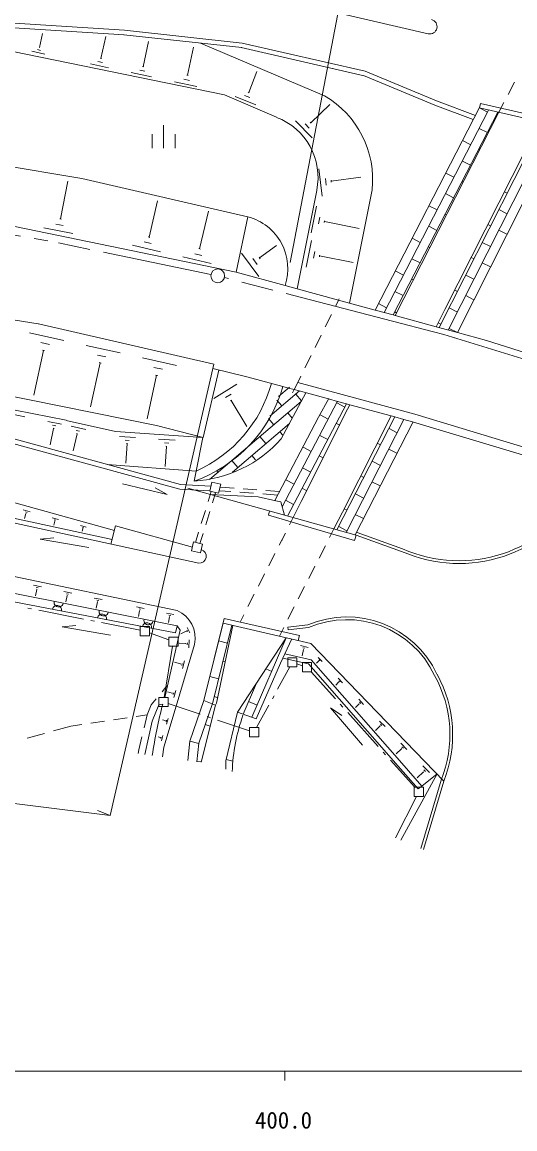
# Model space of a CAD drawing. Units: millimetres, scale not verified. Extents: x 40000 to 680000, y 20000 to 380000.
# Drawn here: x 439296 to 493116, y 198715 to 319519 of the extents above; entities that cross this region are included whole.
import ezdxf
from ezdxf.enums import TextEntityAlignment as Align

# ---------------------------------------------------------------- set-up
doc = ezdxf.new("R2010")
doc.units = ezdxf.units.MM
doc.header["$LTSCALE"] = 1000
doc.linetypes.add('CHAIN', pattern=[18.5, 12, -1.5, 3.5, -1.5])
for name, color, linetype, lineweight in [('M-BGD', 7, 'Continuous', 13), ('M-BMK', 2, 'CHAIN', 13), ('M-BMK-ROW', 30, 'Continuous', 13), ('M-BMK-SRVR', 3, 'Continuous', 13), ('M-STR-HTXT', 7, 'Continuous', 13), ('M-STR-STR1', 1, 'Continuous', 13), ('M-TTL-BAND', 7, 'Continuous', 13)]:
    doc.layers.add(name, color=color, linetype=linetype, lineweight=lineweight)
doc.styles.add('ＭＳ ゴシック', font='')
doc.styles.get('ＭＳ ゴシック').set_extended_font_data('MS Gothic')

msp = doc.modelspace()

# ---------------------------------------------------------------- linework, layer by layer
at = {"layer": 'M-BGD'}
for p, q in [((483646, 318255), (473741, 320524)), ((450441, 318131), (437253, 318976)), ((450471, 318631), (437283, 319467)), ((441199, 316765), (441519, 318287)), ((447909, 315546), (448428, 317950)), ((450421, 318141), (463279, 316744)), ((450471, 318631), (463329, 317235)), ((461398, 311576), (435521, 316873)), ((440959, 316515), (441309, 316435)), ((441149, 316775), (441239, 316755)), ((452515, 314657), (453105, 317411)), ((457362, 313718), (458022, 316792)), ((458793, 317233), (472333, 311481)), ((475246, 313995), (463219, 316754)), ((476668, 313666), (463219, 316754)), ((476778, 314156), (463329, 317235)), ((440358, 316344), (441790, 316034)), ((447849, 315556), (447979, 315536)), ((446757, 314975), (448730, 314545)), ((447578, 315206), (448079, 315096)), ((452145, 314276), (452696, 314156)), ((452445, 314667), (452585, 314637)), ((464042, 311848), (464942, 314131)), ((484560, 310945), (476778, 314156)), ((451224, 314016), (453427, 313536)), ((455930, 313006), (458374, 312476)), ((456952, 313297), (457563, 313157)), ((457282, 313728), (457442, 313698)), ((484360, 310474), (476588, 313696)), ((492372, 311620), (493065, 312950)), ((463972, 311868), (464112, 311818)), ((461398, 311576), (467087, 309136)), ((462570, 311387), (464814, 310506)), ((463591, 311507), (464152, 311287)), ((470812, 308526), (472894, 310530)), ((484380, 310474), (488576, 308874)), ((484560, 310945), (488816, 309325)), ((489367, 310647), (489257, 310156)), ((498069, 308648), (489367, 310647)), ((491360, 309676), (491910, 310733)), ((489267, 310196), (477850, 288092)), ((478832, 287822), (490248, 309926)), ((479823, 287552), (491260, 309696)), ((480054, 287492), (491360, 309676)), ((490138, 309696), (489247, 310156)), ((497959, 308157), (489257, 310156)), ((454755, 305780), (454753, 308283)), ((469170, 308746), (470963, 306874)), ((470222, 308406), (470662, 307935)), ((470762, 308586), (470873, 308476)), ((496177, 308577), (484861, 286182)), ((495836, 308657), (485471, 288165)), ((497188, 308347), (485842, 285912)), ((491120, 309196), (491019, 309246)), ((453503, 305779), (453502, 307281)), ((456006, 305780), (456006, 307283)), ((498069, 307877), (486834, 285642)), ((490109, 307463), (489218, 307923)), ((445811, 302438), (421346, 306513)), ((488297, 306140), (487406, 306601)), ((489299, 305630), (489188, 305680)), ((471696, 303490), (472067, 300536)), ((488268, 303907), (487377, 304357)), ((443500, 298041), (444279, 302147)), ((463957, 298270), (445811, 302438)), ((472427, 302459), (472518, 301718)), ((473048, 302259), (473068, 302068)), ((473058, 302169), (476292, 302580)), ((486456, 302585), (485565, 303045)), ((487478, 302054), (487347, 302124)), ((471486, 301157), (469348, 290411)), ((477535, 301209), (475046, 288851)), ((491964, 300995), (492265, 300845)), ((453164, 296052), (454083, 300008)), ((486427, 300342), (485535, 300802)), ((458682, 294763), (459641, 298869)), ((471437, 299424), (470867, 296530)), ((484615, 299019), (483734, 299479)), ((485657, 298489), (485506, 298569)), ((491364, 299052), (492255, 298602)), ((462658, 292221), (437442, 297417)), ((442979, 297480), (443771, 297320)), ((443400, 298051), (443600, 298021)), ((463957, 298270), (462658, 292221)), ((471808, 298223), (471658, 297502)), ((472329, 297832), (472299, 297652)), ((472309, 297742), (476104, 296993)), ((484586, 296786), (483704, 297246)), ((490153, 297419), (490464, 297269)), ((441658, 297069), (444842, 296459)), ((453064, 296072), (453254, 296022)), ((491355, 296819), (492246, 296369)), ((451342, 295180), (454406, 294460)), ((452633, 295521), (453404, 295341)), ((458592, 294793), (458782, 294743)), ((465231, 293774), (467063, 295137)), ((470908, 295679), (470328, 292785)), ((482784, 295464), (481893, 295924)), ((483836, 294923), (483675, 295003)), ((489553, 295476), (490455, 295026)), ((456850, 293891), (459944, 293171)), ((458151, 294242), (458922, 294062)), ((463268, 294294), (465152, 291741)), ((464480, 293714), (464951, 293073)), ((465171, 293854), (465291, 293694)), ((471269, 294477), (471119, 293756)), ((471790, 294097), (471760, 293917)), ((471780, 294007), (475435, 293278)), ((482755, 293231), (481863, 293681)), ((488352, 293844), (488653, 293694)), ((480943, 291908), (480052, 292368)), ((489544, 293243), (490445, 292793)), ((468016, 290775), (462678, 292231)), ((482025, 291348), (481834, 291448)), ((487752, 291901), (488644, 291451)), ((441061, 286594), (413733, 290799)), ((469348, 290412), (468016, 290775)), ((473868, 289179), (469348, 290412)), ((480914, 289665), (480022, 290125)), ((486541, 290278), (486852, 290118)), ((473937, 289316), (473868, 289179)), ((479102, 288342), (478221, 288803)), ((487743, 289668), (488634, 289218)), ((480204, 287782), (479993, 287892)), ((485471, 288165), (484520, 286272)), ((485941, 288325), (486843, 287875)), ((460219, 282196), (441091, 286584)), ((484730, 286703), (485041, 286542)), ((440100, 285593), (443836, 284773)), ((485932, 286092), (486834, 285642)), ((441333, 284532), (442274, 284332)), ((446279, 284233), (450015, 283414)), ((486543, 285071), (486533, 285061)), ((441643, 283681), (440564, 278814)), ((441523, 283711), (441753, 283661)), ((447521, 283182), (448453, 282973)), ((452458, 282874), (456174, 282054)), ((447822, 282331), (446773, 277544)), ((447702, 282351), (447932, 282301)), ((453690, 281823), (454612, 281623)), ((460770, 281526), (459061, 274175)), ((460109, 281706), (463844, 280816)), ((412385, 280594), (456510, 268556)), ((412515, 281075), (456590, 269057)), ((453991, 280982), (452942, 276235)), ((453871, 281002), (454101, 280952)), ((463844, 280816), (467780, 279746)), ((432102, 279892), (453983, 275485)), ((462753, 280004), (460231, 278451)), ((469603, 279286), (466350, 276511)), ((468511, 279666), (467310, 278644)), ((467780, 279746), (468405, 279576)), ((468405, 279576), (469001, 279414)), ((469001, 279414), (468821, 279053)), ((398718, 277995), (449392, 264047)), ((444110, 276081), (432263, 278390)), ((462113, 278923), (461492, 278532)), ((462193, 278272), (462033, 278172)), ((462113, 278222), (463857, 275389)), ((469774, 278105), (464919, 273987)), ((467130, 278254), (467661, 277633)), ((467592, 274038), (470274, 279046)), ((467696, 266628), (473759, 278146)), ((468297, 265607), (474740, 277856)), ((469192, 278926), (469814, 278195)), ((472778, 278426), (471667, 276413)), ((474550, 277496), (473659, 277956)), ((438202, 276720), (439604, 276440)), ((468312, 276872), (468803, 276292)), ((474851, 277286), (469788, 267190)), ((472728, 276183), (471847, 276654)), ((474851, 277286), (475101, 277756)), ((442087, 275940), (443609, 275641)), ((442598, 275520), (442979, 275450)), ((449478, 274822), (444100, 276051)), ((453983, 275485), (459061, 274175)), ((468483, 275701), (462257, 270401)), ((466220, 276241), (466791, 275570)), ((471667, 276413), (466914, 267289)), ((473980, 275533), (473620, 275723)), ((480018, 276427), (473685, 264097)), ((479598, 276537), (474285, 266040)), ((481000, 276157), (474676, 263828)), ((481991, 275887), (475658, 263548)), ((442728, 275180), (442369, 273377)), ((442678, 275190), (442778, 275170)), ((444661, 275411), (446243, 275041)), ((445302, 274590), (444872, 272707)), ((445182, 274960), (445572, 274860)), ((445252, 274600), (445352, 274580)), ((459031, 274175), (449478, 274822)), ((449918, 274281), (451691, 274172)), ((465259, 274278), (465910, 273517)), ((467442, 274809), (467792, 274399)), ((472679, 273950), (471798, 274411)), ((479368, 275155), (480259, 274694)), ((450559, 273891), (451000, 273861)), ((450760, 273521), (450611, 271368)), ((450700, 273521), (450810, 273511)), ((454194, 274003), (456007, 273873)), ((454855, 273592), (455306, 273563)), ((455056, 273212), (454906, 271009)), ((454996, 273222), (455106, 273212)), ((459031, 274175), (458301, 270520)), ((464919, 273987), (462216, 271683)), ((470867, 272638), (469976, 273108)), ((478087, 273562), (478447, 273372)), ((464389, 272215), (464779, 271754)), ((472179, 271947), (471749, 272178)), ((479339, 272922), (480230, 272461)), ((458301, 270520), (448568, 271247)), ((462216, 271683), (459764, 269599)), ((462216, 271683), (462857, 270912)), ((470818, 270405), (469927, 270865)), ((477537, 271589), (478428, 271139)), ((458301, 270520), (458081, 269418)), ((460534, 270561), (460685, 270381)), ((468996, 269102), (468115, 269563)), ((476276, 269986), (476616, 269806)), ((450271, 269135), (455138, 267975)), ((453816, 268685), (455138, 267975)), ((459794, 268367), (456510, 268556)), ((459904, 268858), (456590, 269057)), ((457381, 268657), (475798, 263518)), ((459954, 268287), (459609, 267179)), ((460004, 269299), (459784, 268327)), ((459784, 268327), (460756, 268098)), ((460985, 269079), (460004, 269299)), ((460756, 268098), (460985, 269079)), ((462084, 268277), (460836, 268368)), ((462440, 268646), (460946, 268758)), ((464578, 268094), (463082, 268204)), ((464933, 268458), (463437, 268571)), ((467425, 268271), (465930, 268383)), ((470378, 268372), (469888, 268632)), ((477508, 269356), (478399, 268896)), ((459834, 267967), (465072, 267719)), ((460425, 268137), (460088, 267050)), ((465072, 267719), (466994, 267279)), ((466824, 267930), (465575, 268021)), ((467234, 267900), (466824, 267930)), ((466994, 267279), (467545, 267149)), ((467545, 267149), (467956, 265707)), ((468947, 266859), (468066, 267330)), ((469788, 267190), (468908, 265437)), ((475706, 268034), (476597, 267573)), ((431727, 266293), (458586, 260476)), ((431827, 266784), (449132, 263036)), ((439408, 266286), (440189, 266076)), ((439708, 265876), (439558, 265325)), ((439658, 266056), (439848, 265996)), ((439688, 265876), (439738, 265866)), ((459312, 266224), (458867, 264792)), ((459792, 266095), (459348, 264662)), ((466204, 265707), (466324, 266167)), ((474285, 266040), (473354, 264197)), ((474475, 266411), (474795, 266251)), ((475677, 265791), (476568, 265330)), ((442592, 265406), (443283, 265216)), ((442863, 265036), (442743, 264625)), ((442813, 265196), (442983, 265156)), ((442833, 265046), (442883, 265036)), ((466204, 265707), (467075, 265447)), ((467075, 265447), (468678, 264977)), ((468908, 265437), (468502, 264640)), ((468678, 264977), (469989, 264587)), ((469989, 264587), (475608, 262937)), ((445687, 264557), (446288, 264387)), ((445917, 264226), (445847, 263956)), ((445877, 264366), (446027, 264326)), ((445897, 264236), (445937, 264226)), ((449512, 264528), (449002, 262555)), ((449512, 264528), (457894, 262218)), ((458569, 263837), (458224, 262729)), ((459052, 263707), (458715, 262619)), ((468048, 263749), (467367, 262412)), ((473354, 264197), (472872, 263253)), ((473875, 264468), (474766, 264008)), ((475608, 262937), (475798, 263518)), ((480735, 261747), (475798, 263518)), ((480835, 262028), (475898, 263798)), ((441281, 263083), (442773, 263223)), ((441281, 263083), (446569, 262184)), ((458024, 262779), (457804, 261798)), ((458995, 262549), (458024, 262779)), ((458776, 261578), (458995, 262549)), ((467717, 263054), (467677, 262983)), ((472418, 262362), (471736, 261026)), ((457804, 261798), (458776, 261578)), ((458866, 261958), (458876, 261958)), ((466914, 261521), (466233, 260184)), ((456225, 255288), (433652, 260015)), ((471282, 260135), (470600, 258799)), ((465779, 259293), (465099, 257956)), ((435426, 257753), (456235, 253606)), ((440532, 258056), (441414, 257866)), ((440903, 257605), (440753, 256894)), ((440823, 257805), (441043, 257765)), ((440873, 257615), (440923, 257605)), ((443867, 257356), (444728, 257176)), ((470145, 257908), (469464, 256572)), ((435236, 256852), (456036, 252875)), ((444228, 256916), (444078, 256225)), ((444148, 257116), (444368, 257066)), ((444198, 256926), (444248, 256916)), ((447182, 256656), (448023, 256487)), ((447533, 256236), (447393, 255565)), ((447462, 256426), (447673, 256376)), ((447503, 256236), (447553, 256226)), ((464645, 257065), (463964, 255728)), ((451789, 255697), (452620, 255527)), ((452129, 255277), (451999, 254646)), ((452069, 255467), (452269, 255427)), ((452109, 255287), (452159, 255277)), ((455063, 255018), (455874, 254848)), ((469009, 255681), (468328, 254345)), ((455404, 254607), (455274, 253996)), ((455334, 254797), (455544, 254747)), ((455374, 254617), (455434, 254607)), ((459133, 245466), (461372, 254439)), ((459133, 245466), (461242, 253919)), ((470846, 251710), (461242, 253919)), ((461372, 254439), (469584, 252560)), ((463511, 254837), (463105, 254040)), ((470505, 253732), (468332, 253491)), ((443669, 253521), (445171, 253662)), ((443669, 253521), (448956, 252622)), ((456566, 253136), (454877, 245815)), ((456235, 253606), (456036, 252875)), ((456235, 253606), (456566, 253136)), ((457227, 253036), (456636, 252765)), ((457217, 253056), (457237, 253016)), ((457307, 253166), (457377, 253016)), ((457327, 253456), (457608, 252846)), ((460074, 245106), (462214, 253689)), ((460515, 245166), (462324, 253669)), ((462324, 253649), (462214, 253679)), ((467873, 253454), (467391, 252509)), ((468332, 253491), (468362, 253191)), ((470585, 253432), (468362, 253191)), ((469584, 252560), (469454, 252029)), ((458119, 251594), (456109, 244864)), ((457178, 251684), (456437, 251744)), ((457178, 251714), (457178, 251664)), ((457358, 251784), (457338, 251564)), ((457558, 252095), (457488, 251233)), ((461724, 251736), (460752, 251976)), ((462818, 244186), (468152, 252329)), ((468152, 252329), (464381, 243636)), ((464381, 243636), (468152, 252329)), ((468753, 252189), (467522, 249545)), ((469685, 251469), (470536, 251269)), ((470846, 251710), (485352, 236685)), ((470587, 249466), (467783, 250106)), ((470857, 249917), (468003, 250567)), ((470035, 251028), (469875, 250347)), ((469965, 251219), (470175, 251169)), ((470005, 251028), (470065, 251018)), ((471638, 250178), (472078, 249717)), ((456588, 249471), (455937, 249661)), ((456598, 249491), (456578, 249441)), ((456788, 249521), (456728, 249310)), ((457048, 249791), (456798, 248950)), ((461464, 249733), (461244, 249783)), ((467522, 249545), (464861, 243476)), ((466561, 248654), (465930, 248934)), ((470587, 249466), (480384, 238305)), ((470857, 249917), (480765, 238636)), ((471678, 249777), (471448, 249547)), ((471658, 249787), (471688, 249757)), ((471708, 249918), (471818, 249807)), ((460754, 247840), (459783, 248090)), ((473822, 247916), (474302, 247405)), ((455117, 247057), (454578, 246417)), ((456088, 246557), (455868, 245805)), ((463429, 243966), (464910, 247371)), ((464840, 247221), (464820, 247231)), ((473862, 247465), (473542, 247155)), ((473842, 247485), (473872, 247445)), ((473902, 247625), (474022, 247495)), ((453934, 245653), (453395, 245013)), ((455678, 246276), (455167, 246426)), ((455688, 246296), (455668, 246246)), ((455858, 246316), (455798, 246136)), ((459133, 245466), (457603, 241020)), ((460425, 244966), (459133, 245466)), ((460615, 245817), (460274, 245897)), ((464961, 244978), (464039, 245378)), ((476056, 245603), (476596, 245043)), ((476146, 245283), (476276, 245143)), ((453395, 245013), (452965, 243902)), ((454246, 245014), (453486, 243211)), ((454647, 245084), (454246, 245014)), ((456109, 244864), (454759, 240388)), ((460074, 245136), (458584, 240800)), ((460425, 244966), (458835, 238727)), ((460515, 245166), (460425, 244966)), ((462818, 244186), (461549, 238898)), ((464861, 243476), (462818, 244186)), ((472992, 244671), (474224, 243830)), ((472992, 244671), (476478, 240607)), ((476096, 245103), (475695, 244712)), ((476076, 245123), (476116, 245083)), ((445821, 242854), (444614, 242677)), ((448295, 243217), (446811, 242999)), ((450769, 243579), (449284, 243362)), ((452965, 243902), (451758, 243725)), ((452965, 243902), (452619, 242480)), ((453486, 243211), (452686, 239576)), ((454918, 243272), (454618, 243352)), ((454928, 243282), (454918, 243252)), ((455068, 243312), (455028, 243151)), ((455258, 243502), (455078, 242881)), ((459294, 242863), (459845, 242673)), ((478340, 243231), (478931, 242621)), ((478440, 242881), (478590, 242731)), ((441750, 241881), (439848, 241353)), ((444614, 242677), (442713, 242148)), ((454678, 241659), (454508, 241088)), ((478390, 242691), (477889, 242210)), ((478370, 242701), (478410, 242671)), ((452382, 241508), (452035, 240086)), ((454358, 241439), (454158, 241499)), ((454368, 241459), (454358, 241419)), ((454498, 241479), (454458, 241329)), ((457603, 241020), (457383, 238927)), ((457603, 241020), (458584, 240790)), ((458584, 240800), (458374, 238787)), ((480674, 240809), (481325, 240138)), ((480784, 240428), (480954, 240258)), ((452035, 240086), (451975, 239676)), ((454759, 240388), (454629, 239306)), ((480734, 240208), (480144, 239637)), ((480714, 240228), (480754, 240188)), ((458384, 238847), (458845, 238777)), ((461549, 238898), (461549, 237987)), ((462320, 238859), (461569, 239029)), ((480384, 238305), (482548, 235843)), ((480765, 238636), (482959, 236134)), ((483078, 238327), (483779, 237596)), ((484610, 237456), (480668, 230215)), ((483138, 237676), (482448, 237015)), ((484610, 237456), (482959, 236134)), ((483108, 237696), (483158, 237656)), ((483188, 237906), (483369, 237726)), ((482959, 236134), (482548, 235843)), ((485071, 236765), (482851, 229334)), ((485352, 236685), (483132, 229214))]:
    msp.add_line(p, q, dxfattribs=at)
for centre, radius, start, end in [((483826, 319026), 791, 256.70415, 75.8308), ((466990, 302326), 10594, 353.94853, 59.73452), ((464617, 302576), 6999, 348.33187, 69.39353), ((462478, 292621), 5838, 341.53692, 75.26867), ((452989, 283926), 15371, 289.31897, 344.24045), ((452358, 283945), 14680, 293.86304, 344.76029), ((457285, 283156), 13759, 273.29542, 318.52507), ((487008, 275959), 15531, 246.15488, 330.21408), ((487008, 275959), 15231, 246.15488, 330.21408), ((458656, 261227), 751, 264.49351, 73.6011), ((443287, 256184), 501, 168.7241, 348.7241), ((443107, 255353), 501, 349.15284, 169.15284), ((448024, 254404), 501, 349.15284, 169.15284), ((448194, 255205), 501, 168.7241, 348.7241), ((455004, 252334), 3194, 346.77739, 67.5333), ((452941, 253465), 501, 349.15284, 169.15284), ((453101, 254226), 501, 168.7241, 348.7241), ((474775, 243740), 10855, 25.0599, 113.15872), ((474775, 243740), 10554, 25.0599, 113.40088), ((472623, 241717), 13398, 338.41505, 28.91354), ((472623, 241717), 13698, 338.41505, 28.91354), ((504089, 232097), 51109, 165.27844, 171.71601), ((483399, 236895), 21169, 160.75386, 177.79442)]:
    msp.add_arc(centre, radius, start, end, dxfattribs=at)
at = {"layer": 'M-BMK'}
for p, q in [((422381, 299053), (442109, 295657)), ((459925, 291979), (442109, 295657)), ((479753, 286891), (461387, 291640)), ((479753, 286891), (484240, 285721)), ((484240, 285721), (485362, 285421)), ((485362, 285421), (500013, 280931))]:
    msp.add_line(p, q, dxfattribs=at)
at = {"layer": 'M-BMK-ROW'}
for p, q in [((440325, 255480), (439933, 255557)), ((446016, 254360), (441110, 255325)), ((447193, 254128), (446801, 254205)), ((452190, 253144), (447978, 253973)), ((452190, 253544), (453191, 253545)), ((452190, 252543), (452190, 253544)), ((453192, 252543), (452190, 252543)), ((453191, 253545), (453192, 252543)), ((455325, 252084), (453192, 252854)), ((454817, 245815), (455736, 251393)), ((455325, 251393), (455325, 252394)), ((455325, 252394), (456326, 252394)), ((456327, 251393), (455325, 251393)), ((456326, 252394), (456327, 251393)), ((468303, 250136), (469305, 250137)), ((468304, 249135), (468303, 250136)), ((469305, 250137), (469305, 249135)), ((468534, 249135), (467203, 246702)), ((469305, 249135), (468304, 249135)), ((469916, 249266), (469305, 249466)), ((469916, 249606), (470917, 249607)), ((469916, 248605), (469916, 249606)), ((470917, 249607), (470917, 248605)), ((470917, 248605), (469916, 248605)), ((473517, 245653), (470867, 248605)), ((454236, 244813), (454236, 245815)), ((454236, 245815), (455237, 245815)), ((455237, 245815), (455238, 244814)), ((466819, 246000), (466627, 245649)), ((455238, 244814), (454236, 244813)), ((458736, 243976), (455238, 245144)), ((455258, 245144), (456109, 244864)), ((466243, 244948), (464912, 242515)), ((474318, 244760), (474051, 245058)), ((478192, 240444), (474853, 244165)), ((459874, 243596), (459495, 243722)), ((464131, 242174), (460633, 243342)), ((464131, 242514), (465132, 242515)), ((464131, 241513), (464131, 242514)), ((465132, 242515), (465132, 241513)), ((465132, 241513), (464131, 241513)), ((478994, 239551), (478727, 239848)), ((482178, 236003), (479528, 238955)), ((482128, 235002), (482128, 236003)), ((482128, 236003), (483129, 236003)), ((483129, 236003), (483129, 235002)), ((480067, 230465), (482368, 235002)), ((483129, 235002), (482128, 235002))]:
    msp.add_line(p, q, dxfattribs=at)
at = {"layer": 'M-BMK-SRVR'}
msp.add_circle((460666, 291830), 751, dxfattribs=at)
at = {"layer": 'M-STR-HTXT'}
for p, q in [((468586, 293285), (477059, 337568)), ((460219, 282196), (448904, 232905)), ((317840, 249463), (448904, 232905)), ((447512, 233475), (448904, 232905))]:
    msp.add_line(p, q, dxfattribs=at)
at = {"layer": 'M-STR-STR1'}
for p, q in [((473868, 289179), (473527, 288494)), ((475047, 288857), (473868, 289179)), ((477851, 288092), (475047, 288857)), ((473081, 287599), (472411, 286256)), ((478833, 287825), (477851, 288092)), ((479825, 287554), (478833, 287825)), ((480054, 287492), (479825, 287554)), ((484520, 286272), (480054, 287492)), ((471965, 285361), (471296, 284019)), ((486834, 285642), (484520, 286272)), ((490008, 284772), (486834, 285642)), ((490008, 284772), (505992, 279702)), ((470850, 283124), (470181, 281781)), ((469735, 280886), (469393, 280201)), ((469393, 280201), (469001, 279414)), ((469001, 279414), (469571, 279259)), ((482179, 276726), (469393, 280201)), ((469571, 279259), (472759, 278393)), ((472759, 278393), (473747, 278124)), ((473747, 278124), (474739, 277854)), ((474739, 277854), (475101, 277756)), ((475101, 277756), (479596, 276534)), ((496622, 272367), (482179, 276726)), ((479596, 276534), (480015, 276420)), ((480015, 276420), (480998, 276153)), ((480998, 276153), (481941, 275897)), ((496222, 271587), (481941, 275897))]:
    msp.add_line(p, q, dxfattribs=at)
at = {"layer": 'M-TTL-BAND'}
for p, q in [((40000, 205000), (579000, 205000)), ((468000, 205000), (468000, 204000))]:
    msp.add_line(p, q, dxfattribs=at)

# ---------------------------------------------------------------- texts
at = {"layer": 'M-TTL-BAND', "style": 'ＭＳ ゴシック'}
msp.add_text('400.0', height=1833, dxfattribs=at).set_placement((467844, 198195), align=Align.BOTTOM_CENTER)

doc.saveas('drawing.dxf')
